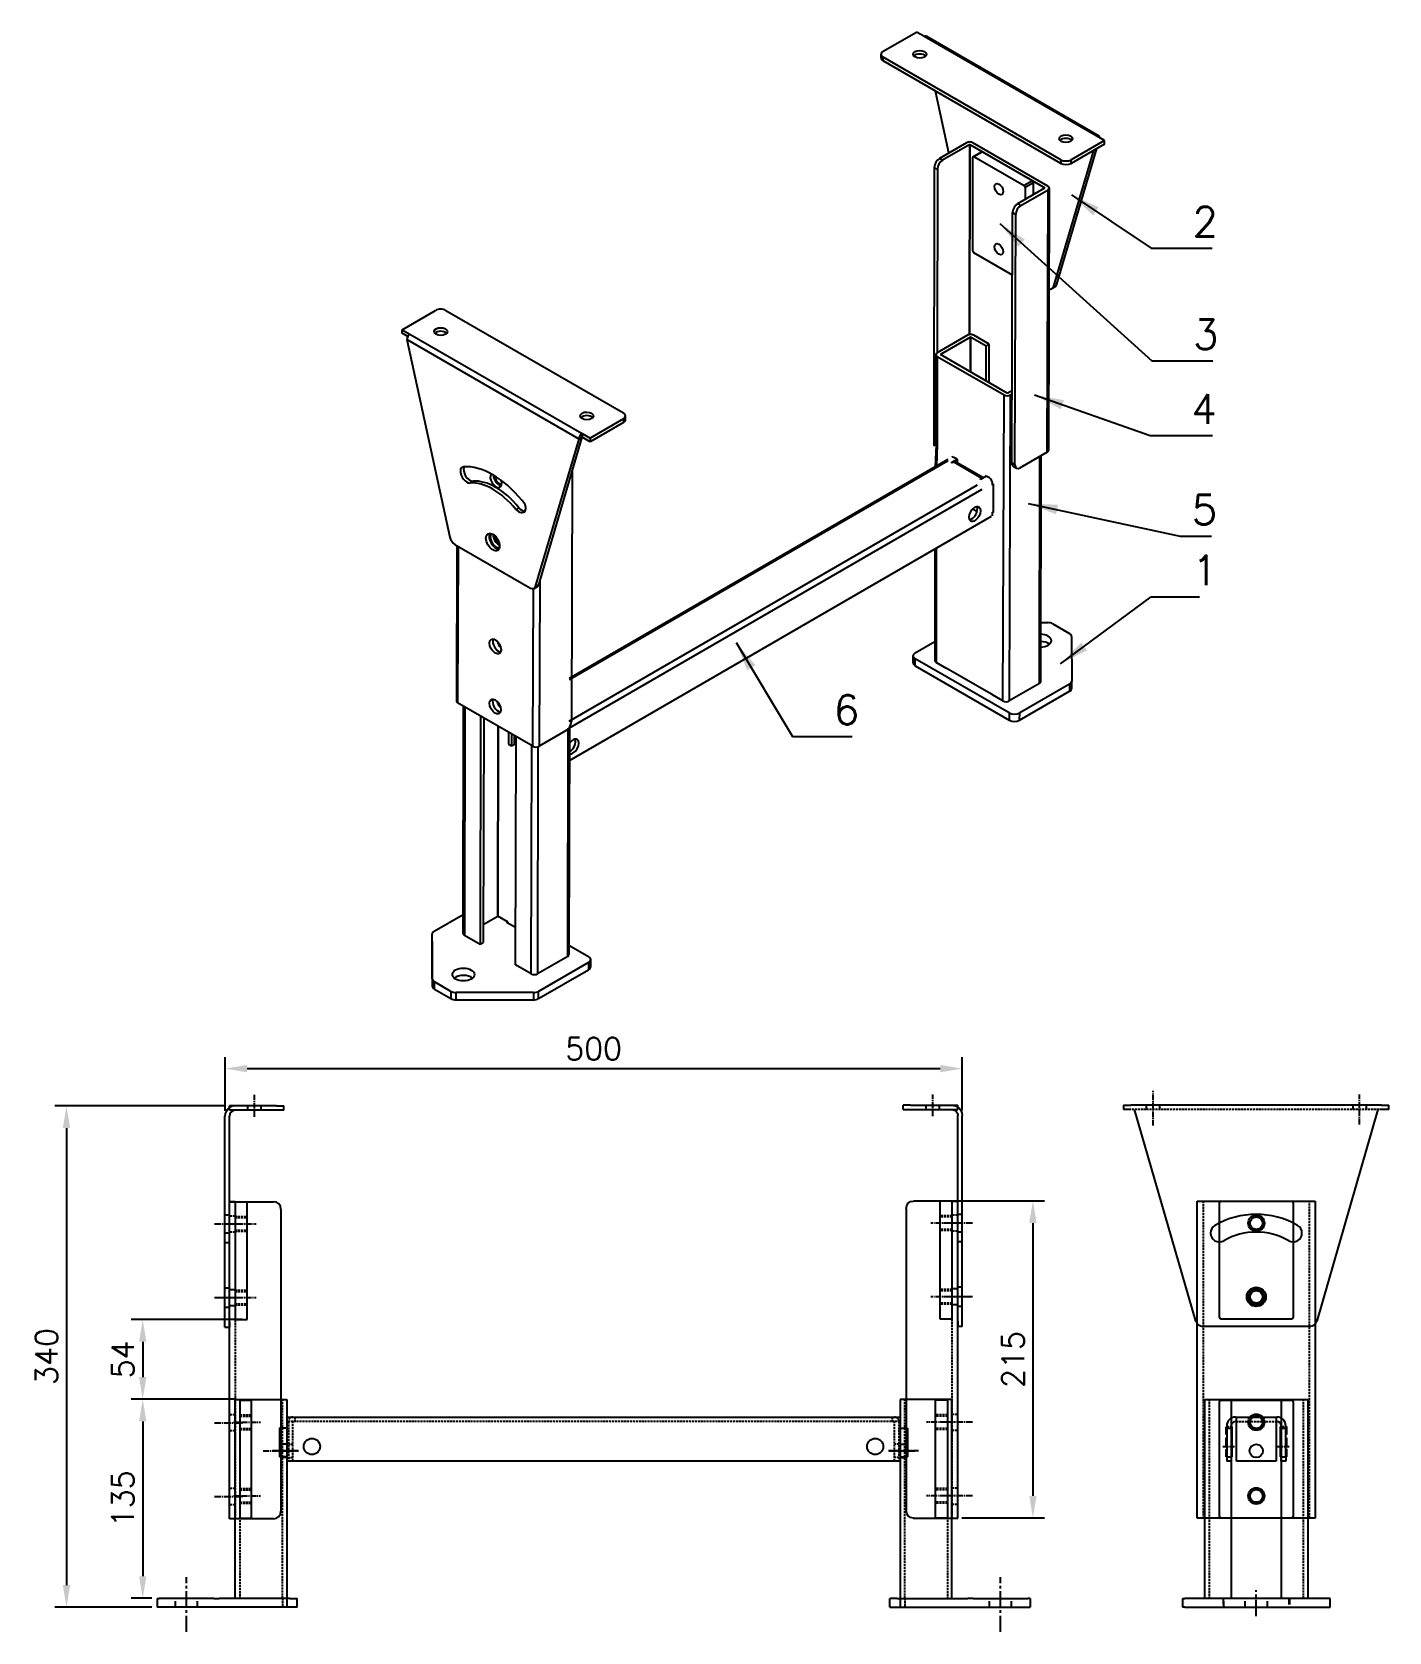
# Model space of a CAD drawing. Extents: x 123 to 1043, y 849 to 1934.
import ezdxf

# ---------------------------------------------------------------- set-up
doc = ezdxf.new("R2010")
doc.units = 0
doc.header["$LTSCALE"] = 0.2
doc.linetypes.add('Aslijn', pattern=[28.575, 19.05, -3.175, 3.175, -3.175])
doc.linetypes.add('Streeplijn', pattern=[10, 7, -3])
doc.layers.get('0').update_dxf_attribs({"linetype": 'CONTINUOUS'})
doc.layers.get('Defpoints').update_dxf_attribs({"linetype": 'CONTINUOUS'})
for name, color, linetype in [('70VOL', 5, 'CONTINUOUS'), ('draadlat', 212, 'CONTINUOUS'), ('dwarsprofiel', 42, 'CONTINUOUS'), ('pootbeen', 75, 'CONTINUOUS'), ('scharnierplaat', 232, 'CONTINUOUS'), ('schuif', 180, 'CONTINUOUS')]:
    doc.layers.add(name, color=color, linetype=linetype)
doc.styles.add('ROMANS', font='romans.shx')
doc.dimstyles.new('1_OP_06$0', dxfattribs={"dimscale": 6, "dimtxt": 2.5, "dimasz": 2.5, "dimexe": 1.3, "dimexo": 0.6, "dimgap": 1, "dimtad": 1, "dimdec": 1, "dimdsep": 46, "dimtxsty": 'ROMANS', "dimcen": -1.5, "dimclrd": 150, "dimclre": 150, "dimclrt": 5, "dimadec": 0, "dimazin": 0, "dimtfac": 1, "dimtdec": 1, "dimtmove": 0, "dimatfit": 3, "dimfxl": 0, "dimtolj": 1, "dimtzin": 0, "dimarcsym": 0})
doc.dimstyles.new('1_OP_08$7', dxfattribs={"dimscale": 8, "dimtxt": 2.5, "dimasz": 2.5, "dimexe": 1.3, "dimexo": 0.6, "dimgap": 1, "dimtad": 1, "dimdec": 1, "dimdsep": 46, "dimtxsty": 'ROMANS', "dimcen": -1.5, "dimclrd": 150, "dimclre": 150, "dimclrt": 5, "dimadec": 0, "dimazin": 0, "dimtfac": 1, "dimtdec": 1, "dimtmove": 0, "dimatfit": 3, "dimfxl": 0, "dimtolj": 1, "dimtzin": 0, "dimarcsym": 0})

# ---------------------------------------------------------------- blocks, each defined once
blk = doc.blocks.new('A$C4EBF2C44')
at = {"linetype": 'Aslijn'}
for p, q in [((20, 136.3), (20, 159.8)), ((160, 136.9), (160, 157.4))]:
    blk.add_line(p, q, dxfattribs=at)
for p, q in [((0, 150), (5, 150)), ((0, 150), (0, 147)), ((5, 147), (0, 147)), ((175, 150), (5, 150)), ((49, 3.6), (7.5, 147)), ((172.5, 147), (131, 3.6)), ((172.5, 147), (172.5, 147)), ((175, 150), (180, 150)), ((180, 147), (175, 147)), ((180, 147), (180, 150)), ((126.2, 0), (53.8, 0))]:
    blk.add_line(p, q)
at = {"linetype": 'Streeplijn'}
blk.add_line((175, 147), (5, 147), dxfattribs=at)
at = {"linetype": 'Streeplijn', "ltscale": 3.628447}
for p, q in [((15.5, 147), (15.5, 150)), ((24.5, 147), (24.5, 150)), ((155.5, 150), (155.5, 147)), ((164.5, 150), (164.5, 147))]:
    blk.add_line(p, q, dxfattribs=at)
blk.add_circle((90, 20), 6.5)
for centre, radius, start, end in [((90, 20), 56, 60, 120), ((65, 63.3), 6, 120, 300), ((115, 63.3), 6, 240, 60), ((90, 20), 44, 60, 120), ((53.8, 5), 5, 196.1254, 270), ((126.2, 5), 5, 270, 343.8746)]:
    blk.add_arc(centre, radius, start, end)
blk = doc.blocks.new('90040215A')
for p, q in [((13, 325), (9, 325)), ((9, 110), (9, 325)), ((9, 325), (39, 325)), ((44, 320), (44, 115)), ((13, 110), (9, 110)), ((39, 110), (13, 110))]:
    blk.add_line(p, q)
at = {"linetype": 'Streeplijn', "ltscale": 1.142718}
for p, q in [((9, 315.5), (13, 315.5)), ((9, 304.5), (13, 304.5)), ((13, 180.5), (9, 180.5)), ((13, 169.5), (9, 169.5)), ((13, 130.5), (9, 130.5)), ((13, 119.5), (9, 119.5))]:
    blk.add_line(p, q, dxfattribs=at)
at = {"linetype": 'Streeplijn'}
blk.add_line((13, 325), (13, 110), dxfattribs=at)
at = {"linetype": 'Aslijn', "ltscale": 1.142718}
for p, q in [((-1, 310), (18.6, 310)), ((-1, 260), (18.6, 260)), ((-1, 175), (18.6, 175)), ((-1, 125), (18.6, 125))]:
    blk.add_line(p, q, dxfattribs=at)
at = {"ltscale": 1.142718}
for p, q in [((9, 265.5), (13, 265.5)), ((9, 254.5), (13, 254.5))]:
    blk.add_line(p, q, dxfattribs=at)
for centre, start, end in [((39, 320), 0, 90), ((39, 115), 270, 0)]:
    blk.add_arc(centre, 5, start, end)
blk = doc.blocks.new('pootbeen 135a')
for p, q in [((53, 422.8), (53, 557.8)), ((88, 557.8), (88, 416.8)), ((0, 422.8), (1.5, 422.8)), ((0, 422.8), (0, 416.8)), ((95, 416.8), (0, 416.8)), ((38.5, 422.8), (1.5, 422.8)), ((38.5, 422.8), (42.1, 422.8)), ((90, 422.8), (42.1, 422.8)), ((90, 422.8), (95, 422.8)), ((95, 416.8), (95, 422.8))]:
    blk.add_line(p, q)
at = {"ltscale": 3.870205}
blk.add_line((53, 557.8), (88, 557.8), dxfattribs=at)
at = {"linetype": 'Streeplijn'}
for p, q in [((56, 557.8), (56, 422.8)), ((85, 422.8), (85, 557.8)), ((85, 422.8), (85, 416.8))]:
    blk.add_line(p, q, dxfattribs=at)
at = {"linetype": 'Aslijn', "ltscale": 1.142718}
blk.add_line((95.6, 522.8), (78.1, 522.8), dxfattribs=at)
at = {"ltscale": 1.142718}
for p, q in [((88, 527.3), (85, 527.3)), ((88, 518.3), (85, 518.3))]:
    blk.add_line(p, q, dxfattribs=at)
at = {"linetype": 'Aslijn', "ltscale": 2.902758}
blk.add_line((20, 400), (20, 437.2), dxfattribs=at)
at = {"linetype": 'Streeplijn', "ltscale": 2.902758}
for p, q in [((12.5, 416.8), (12.5, 422.8)), ((27.5, 416.8), (27.5, 422.8))]:
    blk.add_line(p, q, dxfattribs=at)
blk = doc.blocks.new('90-09-0500A')
for p, q in [((16, 22.5), (11, 22.5)), ((11, 22.5), (11, 3)), ((16, 30), (432, 30)), ((16, 30), (16, 22.5)), ((432, 30), (432, 22.5)), ((432, 22.5), (437, 22.5)), ((437, 22.5), (437, 3)), ((16, 3), (11, 3)), ((16, 3), (16, 0)), ((432, 0), (16, 0)), ((432, 3), (432, 0)), ((432, 3), (437, 3))]:
    blk.add_line(p, q)
at = {"linetype": 'Streeplijn'}
for p, q in [((432, 27), (16, 27)), ((17, 27), (17, 0)), ((20, 0), (20, 27)), ((21.5, 30), (21.5, 27)), ((426.5, 30), (426.5, 27)), ((428, 0), (428, 27)), ((431, 27), (431, 0)), ((17, 11.5), (20, 11.5)), ((431, 11.5), (428, 11.5)), ((17, 2.5), (20, 2.5)), ((431, 2.5), (428, 2.5))]:
    blk.add_line(p, q, dxfattribs=at)
at = {"linetype": 'Aslijn'}
for p, q in [((0, 7), (24, 7)), ((444.3, 7), (424, 7))]:
    blk.add_line(p, q, dxfattribs=at)
for centre in [(33, 10), (415, 10), (415, 10)]:
    blk.add_circle(centre, 5.5)
at = {"linetype": 'Streeplijn'}
for centre, start, end in [((20, 27), 90, 180), ((428, 27), 0, 90)]:
    blk.add_arc(centre, 3, start, end, dxfattribs=at)
blk = doc.blocks.new('A$C334307B7')
at = {"ltscale": 3.59389}
for p, q in [((0, 1), (0, 79)), ((50, 79), (50, 1))]:
    blk.add_line(p, q, dxfattribs=at)
blk.add_line((1, 80), (49, 80))
at = {"ltscale": 3.572625}
blk.add_line((49, 0), (1, 0), dxfattribs=at)
for centre in [(25, 65), (25, 15)]:
    blk.add_circle(centre, 4.25)
at = {"ltscale": 0.598278}
for centre, start, end in [((1, 79), 90, 180), ((49, 79), 0, 90), ((1, 1), 180, 270), ((49, 1), 270, 0)]:
    blk.add_arc(centre, 1, start, end, dxfattribs=at)
at = {"color": 3}
for centre in [(25, 65), (25, 15)]:
    blk.add_arc(centre, 5, 180, 90, dxfattribs=at)
blk = doc.blocks.new('pootbeen 135B')
for p, q in [((15, 412.1), (15, 547.1)), ((33, 547.1), (33, 412.1)), ((67, 412.1), (67, 547.1)), ((85, 547.1), (85, 412.1)), ((33, 528.6), (33.5, 528.6)), ((33.5, 528.6), (33.5, 508.1)), ((66.5, 508.1), (66.5, 528.6)), ((66.5, 528.6), (67, 528.6)), ((33.5, 508.1), (33, 508.1)), ((67, 508.1), (66.5, 508.1)), ((0, 412.1), (1.5, 412.1)), ((0, 412.1), (0, 406.1)), ((1.5, 406.1), (0, 406.1)), ((100, 412.1), (1.5, 412.1)), ((1.5, 406.1), (100, 406.1)), ((100, 406.1), (100, 412.1))]:
    blk.add_line(p, q)
at = {"ltscale": 3.655324}
blk.add_line((15, 547.1), (85, 547.1), dxfattribs=at)
at = {"linetype": 'Streeplijn'}
for p, q in [((18, 547.1), (18, 412.1)), ((82, 412.1), (82, 547.1))]:
    blk.add_line(p, q, dxfattribs=at)
at = {"linetype": 'Streeplijn', "ltscale": 3.789711}
for p, q in [((29.5, 508.1), (29.5, 528.6)), ((70.5, 528.6), (70.5, 508.1))]:
    blk.add_line(p, q, dxfattribs=at)
at = {"linetype": 'Streeplijn', "ltscale": 1.333188}
for p, q in [((29.5, 528.6), (33, 528.6)), ((67, 528.6), (70.5, 528.6))]:
    blk.add_line(p, q, dxfattribs=at)
at = {"linetype": 'Streeplijn', "ltscale": 0.19037}
for p, q in [((30, 508.1), (29.5, 508.1)), ((70.5, 508.1), (70, 508.1))]:
    blk.add_line(p, q, dxfattribs=at)
at = {"linetype": 'Streeplijn', "ltscale": 1.142718}
for p, q in [((30, 508.1), (33, 508.1)), ((67, 508.1), (70, 508.1))]:
    blk.add_line(p, q, dxfattribs=at)
at = {"linetype": 'Aslijn', "ltscale": 2.902758}
blk.add_line((50, 400), (50, 417.6), dxfattribs=at)
at = {"linetype": 'Streeplijn', "ltscale": 2.902758}
for p, q in [((27.5, 412.1), (27.5, 406.1)), ((28, 406.1), (28, 412.1)), ((42.5, 406.1), (42.5, 412.1)), ((57.5, 406.1), (57.5, 412.1)), ((72, 412.1), (72, 406.1)), ((72.5, 412.1), (72.5, 406.1))]:
    blk.add_line(p, q, dxfattribs=at)
at = {"ltscale": 3.419731}
blk.add_circle((50, 512.1), 4.5, dxfattribs=at)
at = {"ltscale": 0.000498378}
for centre, start, end in [((33, 529.1), 90, 180), ((67, 529.1), 0, 90)]:
    blk.add_arc(centre, 0.001, start, end, dxfattribs=at)
blk = doc.blocks.new('A$C72246AC3')
at = {"ltscale": 3.620644}
blk.add_line((4.2, 80), (4.2, 0), dxfattribs=at)
at = {"ltscale": 3.870343}
for p, q in [((4.2, 80), (12.2, 80)), ((4.2, 0), (12.2, 0))]:
    blk.add_line(p, q, dxfattribs=at)
at = {"ltscale": 3.59389}
blk.add_line((12.2, 0), (12.2, 80), dxfattribs=at)
at = {"linetype": 'Streeplijn'}
for p, q in [((4.2, 70), (12.2, 70)), ((4.2, 69.2), (12.2, 69.2)), ((4.2, 60.7), (12.2, 60.7)), ((4.2, 60), (12.2, 60)), ((4.2, 20), (12.2, 20)), ((4.2, 19.2), (12.2, 19.2)), ((4.2, 10.7), (12.2, 10.7)), ((4.2, 10), (12.2, 10))]:
    blk.add_line(p, q, dxfattribs=at)
at = {"linetype": 'Aslijn'}
for p, q in [((0, 65), (18.4, 65)), ((0, 15), (18.4, 15))]:
    blk.add_line(p, q, dxfattribs=at)
blk = doc.blocks.new('A$C764925F4')
at = {"linetype": 'Aslijn'}
for p, q in [((24.4, 142.6), (24.4, 157.4)), ((0, 20), (14.2, 20))]:
    blk.add_line(p, q, dxfattribs=at)
for p, q in [((4.4, 3.6), (4.4, 143.1)), ((7.4, 147), (7.4, 150)), ((39.4, 150), (7.4, 150)), ((39.4, 147), (7.4, 147)), ((7.4, 3.6), (7.4, 143.1)), ((39.4, 150), (44.4, 150)), ((44.4, 147), (39.4, 147)), ((44.4, 147), (44.4, 150)), ((4.4, 0), (4.4, 3.6)), ((4.4, 0), (7.4, 0)), ((7.4, 3.6), (7.4, 0))]:
    blk.add_line(p, q)
at = {"linetype": 'Streeplijn', "ltscale": 3.628447}
for p, q in [((19.9, 147), (19.9, 150)), ((28.9, 147), (28.9, 150)), ((4.4, 76), (7.4, 76)), ((4.4, 64), (7.4, 64)), ((4.4, 57.3), (7.4, 57.3)), ((4.4, 26.5), (7.4, 26.5)), ((4.4, 13.5), (7.4, 13.5))]:
    blk.add_line(p, q, dxfattribs=at)
for radius, start in [(6.9, 124.4174), (3.9, 90)]:
    blk.add_arc((11.3, 143.1), radius, start, 180)
at = {"linetype": 'Streeplijn'}
blk.add_arc((11.3, 143.1), 6.9, 90, 124.4174, dxfattribs=at)
blk = doc.blocks.new('A$C03F00B1E')
at = {"ltscale": 3.628286}
for p, q in [((2.6, 24), (2.6, 0)), ((5.6, 24), (5.6, 0)), ((39.6, 0), (39.6, 24)), ((42.6, 3), (42.6, 24))]:
    blk.add_line(p, q, dxfattribs=at)
for p, q in [((2.6, 22.5), (5.6, 22.5)), ((39.6, 22.5), (42.6, 22.5)), ((2.6, 3), (5.6, 3)), ((39.6, 3), (42.6, 3))]:
    blk.add_line(p, q)
at = {"ltscale": 3.732117}
for p, q in [((8.6, 30), (36.6, 30)), ((36.1, 0), (9.1, 0))]:
    blk.add_line(p, q, dxfattribs=at)
at = {"ltscale": 1.142337}
for p, q in [((8.6, 27), (9.1, 27)), ((36.1, 27), (36.6, 27))]:
    blk.add_line(p, q, dxfattribs=at)
at = {"ltscale": 3.731979}
for p, q in [((9.1, 0), (9.1, 30)), ((36.1, 30), (36.1, 0))]:
    blk.add_line(p, q, dxfattribs=at)
at = {"linetype": 'Streeplijn'}
blk.add_line((9.1, 27), (36.1, 27), dxfattribs=at)
at = {"ltscale": 0.19037}
blk.add_line((36.1, 30), (36.6, 30), dxfattribs=at)
at = {"linetype": 'Aslijn'}
for p, q in [((0, 10), (7.9, 10)), ((37, 10), (44.9, 10))]:
    blk.add_line(p, q, dxfattribs=at)
at = {"ltscale": 1.142718}
for p, q in [((5.6, 0), (2.6, 0)), ((42.6, 0), (39.6, 0)), ((42.6, 3), (42.6, 0))]:
    blk.add_line(p, q, dxfattribs=at)
blk.add_circle((22.6, 7), 4.5)
at = {"ltscale": 3.628286}
for centre, radius, start, end in [((8.6, 24), 6, 90, 180), ((8.6, 24), 3, 90, 180), ((36.6, 24), 6, 0, 90), ((36.6, 24), 3, 0, 90)]:
    blk.add_arc(centre, radius, start, end, dxfattribs=at)
blk = doc.blocks.new('90040215B')
for p, q in [((-1, 110), (-1, 325)), ((79, 325), (79, 110)), ((79, 110), (-1, 110))]:
    blk.add_line(p, q)
at = {"ltscale": 3.666539}
blk.add_line((-1, 325), (79, 325), dxfattribs=at)
at = {"linetype": 'Streeplijn'}
for p, q in [((3, 325), (3, 110)), ((75, 110), (75, 325))]:
    blk.add_line(p, q, dxfattribs=at)
for centre in [(39, 310), (39, 260), (39, 175), (39, 125)]:
    blk.add_circle(centre, 5.5)
blk = doc.blocks.new('*D17')
at = {"layer": '70VOL', "color": 150, "lineweight": -2}
for p, q in [((254.5, 1205.8), (138.8, 1205.8)), ((146.6, 1190.8), (146.6, 880.8)), ((204.5, 865.8), (138.8, 865.8))]:
    blk.add_line(p, q, dxfattribs=at)
at = {"layer": '70VOL', "color": 150}
for points in [[(144.1, 1190.8), (149.1, 1190.8), (146.6, 1205.8)], [(144.1, 880.8), (149.1, 880.8), (146.6, 865.8)]]:
    blk.add_solid(points, dxfattribs=at)
at = {"layer": 'Defpoints', "color": 0}
for p in [(258.1, 1205.8), (146.6, 865.8), (208.1, 865.8)]:
    blk.add_point(p, dxfattribs=at)
at = {"layer": '70VOL', "color": 5, "insert": (133.1, 1035.8), "char_height": 15, "attachment_point": 5, "rotation": 90, "style": 'ROMANS'}
blk.add_mtext('\\A1;340', dxfattribs=at)
blk = doc.blocks.new('*D18')
at = {"layer": '70VOL', "color": 150, "lineweight": -2}
for p, q in [((265.5, 1060.8), (190.5, 1060.8)), ((198.3, 1045.8), (198.3, 1021.8)), ((260.5, 1006.8), (190.5, 1006.8))]:
    blk.add_line(p, q, dxfattribs=at)
at = {"layer": '70VOL', "color": 150}
for points in [[(195.8, 1045.8), (200.8, 1045.8), (198.3, 1060.8)], [(195.8, 1021.8), (200.8, 1021.8), (198.3, 1006.8)]]:
    blk.add_solid(points, dxfattribs=at)
at = {"layer": 'Defpoints', "color": 0}
for p in [(269.1, 1060.8), (198.3, 1006.8), (264.1, 1006.8)]:
    blk.add_point(p, dxfattribs=at)
at = {"layer": '70VOL', "color": 5, "insert": (184.8, 1033.8), "char_height": 15, "attachment_point": 5, "rotation": 90, "style": 'ROMANS'}
blk.add_mtext('\\A1;54', dxfattribs=at)
blk = doc.blocks.new('*D19')
at = {"layer": '70VOL', "color": 150, "lineweight": -2}
for p, q in [((257.5, 1006.8), (190.5, 1006.8)), ((198.3, 991.8), (198.3, 886.8)), ((204.5, 871.8), (190.5, 871.8))]:
    blk.add_line(p, q, dxfattribs=at)
at = {"layer": '70VOL', "color": 150}
for points in [[(195.8, 991.8), (200.8, 991.8), (198.3, 1006.8)], [(195.8, 886.8), (200.8, 886.8), (198.3, 871.8)]]:
    blk.add_solid(points, dxfattribs=at)
at = {"layer": 'Defpoints', "color": 0}
for p in [(261.1, 1006.8), (198.3, 871.8), (208.1, 871.8)]:
    blk.add_point(p, dxfattribs=at)
at = {"layer": '70VOL', "color": 5, "insert": (184.8, 939.3), "char_height": 15, "attachment_point": 5, "rotation": 90, "style": 'ROMANS'}
blk.add_mtext('\\A1;135', dxfattribs=at)
blk = doc.blocks.new('*D20')
at = {"layer": '70VOL', "color": 150, "lineweight": -2}
for p, q in [((750.7, 1141.3), (809.8, 1141.3)), ((802, 1126.3), (802, 941.3)), ((753.7, 926.3), (809.8, 926.3))]:
    blk.add_line(p, q, dxfattribs=at)
at = {"layer": '70VOL', "color": 150}
for points in [[(799.5, 1126.3), (804.5, 1126.3), (802, 1141.3)], [(799.5, 941.3), (804.5, 941.3), (802, 926.3)]]:
    blk.add_solid(points, dxfattribs=at)
at = {"layer": 'Defpoints', "color": 0}
for p in [(747.1, 1141.3), (750.1, 926.3), (802, 926.3)]:
    blk.add_point(p, dxfattribs=at)
at = {"layer": '70VOL', "color": 5, "insert": (788.5, 1033.8), "char_height": 15, "attachment_point": 5, "rotation": 90, "style": 'ROMANS'}
blk.add_mtext('\\A1;215', dxfattribs=at)
blk = doc.blocks.new('*D21')
at = {"layer": '70VOL', "color": 150, "lineweight": -2}
for p, q in [((254.1, 1202.5), (254.1, 1238.9)), ((754.1, 1203), (754.1, 1238.9)), ((269.1, 1231.1), (739.1, 1231.1))]:
    blk.add_line(p, q, dxfattribs=at)
at = {"layer": '70VOL', "color": 150}
for points in [[(269.1, 1233.6), (269.1, 1228.6), (254.1, 1231.1)], [(739.1, 1233.6), (739.1, 1228.6), (754.1, 1231.1)]]:
    blk.add_solid(points, dxfattribs=at)
at = {"layer": 'Defpoints', "color": 0}
for p in [(754.1, 1231.1), (254.1, 1198.9), (754.1, 1199.4)]:
    blk.add_point(p, dxfattribs=at)
at = {"layer": '70VOL', "color": 5, "insert": (504.1, 1244.6), "char_height": 15, "attachment_point": 5, "style": 'ROMANS'}
blk.add_mtext('\\A1;500', dxfattribs=at)

msp = doc.modelspace()

# ---------------------------------------------------------------- linework, layer by layer
at = {"layer": '70VOL'}
for p, q in [((700.47, 1921.18), (723.07, 1934.26)), ((728.38, 1931.2), (723.07, 1934.26)), ((728.38, 1931.2), (728.38, 1931.2)), ((845.2, 1863.75), (728.38, 1931.2)), ((728.38, 1931.2), (728.38, 1931.2)), ((729.88, 1931.35), (846.7, 1863.9)), ((699.01, 1916.7), (699.01, 1919.14)), ((700.48, 1914.65), (700.48, 1917.09)), ((820.85, 1847.6), (700.48, 1917.09)), ((820.84, 1845.15), (700.48, 1914.65)), ((745.07, 1852.24), (735.92, 1894.19)), ((757, 1859.15), (738.64, 1848.52)), ((759.13, 1857.92), (740.77, 1847.3)), ((758.98, 1729), (759.13, 1857.92)), ((759.13, 1857.92), (758.98, 1729)), ((759.13, 1857.92), (810.1, 1828.49)), ((812.22, 1829.72), (761.25, 1859.15)), ((850.51, 1858.23), (827.91, 1845.15)), ((850.51, 1860.68), (827.92, 1847.6)), ((845.21, 1863.75), (845.2, 1863.75)), ((850.51, 1860.68), (845.2, 1863.75)), ((845.2, 1863.75), (845.21, 1863.75)), ((845.21, 1863.75), (845.21, 1863.75)), ((847.32, 1862.53), (847.32, 1862.53)), ((847.32, 1862.53), (847.32, 1862.53)), ((850.51, 1858.23), (850.51, 1860.68)), ((740.77, 1847.3), (738.64, 1848.52)), ((761.19, 1785.7), (761.27, 1849.34)), ((761.47, 1849.8), (767.12, 1853.07)), ((761.97, 1849.75), (767.62, 1853.02)), ((761.97, 1849.75), (795.96, 1830.13)), ((801.61, 1833.4), (767.62, 1853.02)), ((843.02, 1853.9), (815.72, 1761.25)), ((845.14, 1855.13), (817.84, 1762.47)), ((820.85, 1847.6), (820.84, 1845.15)), ((827.91, 1845.15), (827.92, 1847.6)), ((735.11, 1842.4), (734.91, 1653.45)), ((735.11, 1842.4), (737.23, 1841.17)), ((737.23, 1841.17), (737.09, 1716.69)), ((791.74, 1817.86), (810.1, 1828.49)), ((793.87, 1816.64), (812.23, 1827.27)), ((801.61, 1833.4), (795.96, 1830.13)), ((796.67, 1828.9), (796.66, 1820.71)), ((796.67, 1828.9), (802.32, 1832.17)), ((802.31, 1823.98), (802.32, 1832.17)), ((810.1, 1828.49), (810.1, 1828.49)), ((811.7, 1649.21), (812.23, 1827.27)), ((813.1, 1828.49), (812.58, 1650.44)), ((793.87, 1816.64), (791.74, 1817.86)), ((787.69, 1641.85), (788.21, 1811.74)), ((788.21, 1811.74), (790.33, 1810.51)), ((789.81, 1640.62), (790.33, 1810.51)), ((788.16, 1769.31), (761.9, 1784.47)), ((816.94, 1761.24), (814.83, 1760.02)), ((817.84, 1762.47), (815.72, 1761.25)), ((374.21, 1732.33), (396.81, 1745.41)), ((403.88, 1745.41), (524.24, 1675.92)), ((374.21, 1729.88), (374.21, 1732.33)), ((374.21, 1732.33), (379.52, 1729.26)), ((378.02, 1727.68), (374.21, 1729.88)), ((379.52, 1729.26), (496.35, 1661.81)), ((379.52, 1729.26), (379.52, 1729.26)), ((379.52, 1729.26), (379.52, 1729.26)), ((379.52, 1729.26), (379.52, 1729.26)), ((757.57, 1728.54), (737.1, 1716.69)), ((759.7, 1727.32), (739.22, 1715.46)), ((759.7, 1727.32), (759.67, 1703.65)), ((759.67, 1703.66), (759.7, 1727.32)), ((770.32, 1721.19), (759.7, 1727.32)), ((772.44, 1722.41), (761.82, 1728.54)), ((377.4, 1725.59), (406.62, 1591.64)), ((494.22, 1658.14), (377.4, 1725.59)), ((736.22, 1715.47), (736.16, 1654.18)), ((784.53, 1689.3), (739.22, 1715.46)), ((739.22, 1715.46), (739.22, 1715.46)), ((770.29, 1697.52), (770.32, 1721.19)), ((770.32, 1721.19), (772.44, 1722.41)), ((772.41, 1696.3), (772.44, 1722.41)), ((737.1, 1714.24), (737.05, 1654.69)), ((737.1, 1714.24), (782.41, 1688.08)), ((781.68, 1480.51), (782.41, 1688.08)), ((784.53, 1689.3), (788.07, 1691.35)), ((786.66, 1688.08), (785.93, 1480.51)), ((786.66, 1688.08), (788.07, 1688.9)), ((524.25, 1671.83), (501.66, 1658.75)), ((524.25, 1671.83), (524.25, 1669.38)), ((525.71, 1671.42), (525.71, 1673.87)), ((496.34, 1659.37), (496.35, 1661.82)), ((496.35, 1661.81), (496.34, 1659.37)), ((496.34, 1659.37), (496.35, 1661.81)), ((496.35, 1661.81), (496.35, 1661.82)), ((496.35, 1661.82), (501.66, 1658.75)), ((496.35, 1661.81), (496.35, 1661.81)), ((524.25, 1669.38), (501.65, 1656.3)), ((464.74, 1558.09), (494.22, 1658.14)), ((466.86, 1559.31), (496.34, 1659.37)), ((496.34, 1659.37), (494.22, 1658.14)), ((501.65, 1656.3), (496.34, 1659.37)), ((496.34, 1659.37), (496.34, 1659.37)), ((496.34, 1659.37), (496.34, 1659.37)), ((501.66, 1658.75), (501.65, 1656.3)), ((737.05, 1654.69), (734.91, 1653.45)), ((736.32, 1654.27), (735.64, 1639.32)), ((737.05, 1654.69), (736.52, 1639.83)), ((744.33, 1643.33), (487.58, 1494.72)), ((744.32, 1644.35), (487.59, 1495.74)), ((746.65, 1642.22), (750.53, 1644.47)), ((747, 1642.01), (746.65, 1642.22)), ((748.06, 1642.63), (747, 1642.01)), ((767.18, 1631.59), (748.06, 1642.63)), ((750.53, 1644.47), (748.41, 1645.69)), ((768.41, 1631.89), (749.56, 1642.78)), ((750.53, 1644.47), (750.53, 1642.22)), ((789.81, 1640.62), (787.69, 1641.85)), ((788.72, 1639.56), (790.84, 1638.34)), ((811.7, 1649.21), (793.34, 1638.59)), ((806.41, 1492.36), (806.75, 1646.35)), ((807.28, 1493.59), (807.62, 1646.85)), ((420.16, 1628.32), (422.27, 1629.55)), ((489.49, 1636.12), (488.97, 1466.48)), ((766.12, 1630.98), (767.18, 1631.59)), ((766.47, 1630.77), (766.12, 1630.98)), ((770.36, 1633.02), (766.47, 1630.77)), ((772.48, 1631.8), (770.36, 1633.02)), ((774.6, 1626.9), (774.6, 1628.12)), ((487.55, 1466.87), (764.43, 1627.14)), ((767.26, 1623.87), (487.55, 1461.96)), ((774.6, 1627.74), (774.96, 1627.53)), ((774.95, 1627.1), (774.6, 1626.9)), ((774.96, 1627.53), (774.93, 1608.33)), ((451.31, 1610.34), (453.43, 1611.56)), ((764.05, 1608.9), (761.11, 1610.6)), ((774.58, 1608.54), (774.93, 1608.74)), ((774.93, 1608.33), (774.58, 1608.54)), ((774.58, 1606.09), (774.58, 1608.54)), ((773.68, 1605.57), (487.52, 1439.93)), ((410.02, 1586.73), (461.34, 1557.1)), ((411.42, 1585.92), (410.98, 1480.39)), ((412.31, 1585.41), (411.86, 1479.16)), ((735.57, 1583.51), (735.49, 1507.9)), ((736.46, 1584.02), (736.37, 1506.67)), ((462.83, 1449.73), (463.28, 1556.65)), ((463.85, 1556.85), (465.97, 1558.08)), ((466.86, 1559.31), (464.74, 1558.09)), ((467.53, 1561.59), (467.08, 1449.73)), ((807.33, 1533.65), (812.02, 1533.65)), ((815.56, 1532.8), (826.79, 1526.32)), ((722.21, 1513.21), (735.5, 1520.9)), ((828.26, 1524.28), (828.32, 1493.97)), ((720.75, 1506.28), (720.75, 1511.17)), ((722.22, 1504.23), (722.22, 1509.12)), ((785.95, 1472.33), (722.22, 1509.12)), ((722.22, 1504.23), (785.94, 1467.44)), ((743.45, 1502.58), (736.37, 1506.67)), ((774.96, 1484.39), (743.1, 1502.79)), ((806.41, 1492.36), (785.93, 1480.51)), ((793.01, 1467.44), (826.86, 1487.03)), ((826.86, 1491.93), (793.02, 1472.33)), ((826.86, 1491.93), (826.86, 1487.03)), ((828.32, 1489.07), (828.32, 1493.96)), ((462.83, 1449.73), (411.86, 1479.16)), ((415.58, 1322.73), (415.92, 1476.82)), ((416.81, 1476.31), (416.47, 1321.5)), ((781.68, 1480.51), (774.6, 1484.6)), ((427.43, 1470.18), (427.09, 1315.36)), ((429.54, 1468.95), (429.2, 1316.59)), ((785.95, 1472.33), (785.94, 1467.44)), ((793.01, 1467.44), (793.02, 1472.33)), ((439.06, 1334.58), (439.37, 1463.28)), ((439.38, 1463.28), (439.06, 1334.58)), ((446.29, 1459.28), (446.28, 1451.25)), ((448.42, 1458.06), (448.41, 1450.02)), ((450.18, 1457.04), (450.17, 1450.64)), ((451.16, 1301.47), (451.5, 1456.28)), ((485.44, 1460.36), (467.08, 1449.73)), ((486.5, 1307.19), (486.84, 1461.51)), ((487.72, 1462.64), (487.38, 1308.41)), ((446.28, 1451.25), (448.41, 1450.02)), ((448.41, 1450.02), (450.17, 1451.05)), ((450.17, 1450.64), (449.82, 1450.84)), ((461.78, 1295.34), (462.12, 1450.15)), ((466.36, 1449.43), (466.02, 1295.34)), ((396, 1324.39), (415.6, 1335.73)), ((429.22, 1328.88), (439.06, 1334.58)), ((446.14, 1330.49), (439.06, 1334.58)), ((445.08, 1330.29), (445.79, 1330.69)), ((451.19, 1326.76), (445.08, 1330.29)), ((446.14, 1329.67), (446.14, 1330.49)), ((394.54, 1317.45), (394.54, 1322.35)), ((394.54, 1317.45), (394.54, 1322.34)), ((394.61, 1292.04), (394.54, 1322.34)), ((394.54, 1317.45), (394.6, 1287.14)), ((427.09, 1315.36), (416.47, 1321.5)), ((429.2, 1316.59), (427.09, 1315.36)), ((487.38, 1314.84), (500.64, 1307.19)), ((486.5, 1307.19), (466.02, 1295.34)), ((500.65, 1303.1), (466.8, 1283.51)), ((500.65, 1303.1), (500.65, 1298.21)), ((502.11, 1300.24), (502.11, 1305.14)), ((394.61, 1292.04), (394.6, 1287.14)), ((461.78, 1295.34), (451.16, 1301.47)), ((466.8, 1278.61), (500.65, 1298.21)), ((396.07, 1285.1), (396.08, 1289.99)), ((396.07, 1285.1), (407.3, 1278.61)), ((407.31, 1283.51), (396.08, 1289.99)), ((407.31, 1283.51), (407.3, 1278.61)), ((410.84, 1277.77), (410.84, 1282.66)), ((463.27, 1282.66), (410.84, 1282.66)), ((463.27, 1282.66), (463.27, 1277.77)), ((466.8, 1278.61), (466.8, 1283.51)), ((410.84, 1277.77), (463.27, 1277.77))]:
    msp.add_line(p, q, dxfattribs=at)
msp.add_arc((496.34, 1659.37), 0.000816, 210.06401, 201.80141, dxfattribs=at)
for centre, major_axis, ratio, start_param, end_param in [((704.01, 1919.14), (-5, 0.01), 0.5780931, -0.7834645, 0.7873319), ((728.38, 1928.75), (1.5, 2.6), 0.5758617, 0, 0.7853982), ((704.01, 1916.69), (-5, 0.01), 0.5780931, 0, 0.7873319), ((725.23, 1916.69), (-4.5, 0.01), 0.5780931, 3.631445, 5.793333), ((759.13, 1857.92), (-3, 0), 0.5780931, 3.9289245, 5.4997209), ((824.35, 1859.46), (-4.5, 0.01), 0.5780931, 3.631445, 5.793333), ((845.2, 1861.3), (1.5, 2.6), 0.5758617, -0.7853982, 0.7853982), ((738.64, 1844.44), (2.5, 4.33), 0.5758617, 0.7853982, 2.3561945), ((740.76, 1843.22), (2.5, 4.33), 0.5758617, 0.7853982, 2.3561945), ((761.97, 1848.93), (-0.501, 0.865), 0.5780931, -0.7873319, 0.7834645), ((767.62, 1852.2), (-0.501, 0.865), 0.5780931, -0.7873319, 0), ((824.37, 1847.2), (-5, 0.01), 0.5780931, 0.7873319, 2.3581282), ((824.38, 1849.65), (-5, 0.01), 0.5780931, 0.7873319, 2.3581282), ((795.96, 1829.31), (-0.501, 0.865), 0.5780931, 3.9250571, 5.4958534), ((801.61, 1832.58), (-0.501, 0.865), 0.5780931, 3.9250571, 5.4958534), ((810.1, 1828.49), (-3, 0), 0.5780931, 2.3581282, 3.9289245), ((791.74, 1813.78), (2.5, 4.33), 0.5758617, 0.7853982, 2.3561945), ((793.86, 1812.56), (2.5, 4.33), 0.5758617, 0.7853982, 2.3561945), ((761.9, 1785.29), (-0.501, 0.865), 0.5780931, 0.7834645, 2.3542608), ((812.32, 1764.34), (-2.5, 4.33), 0.5780931, 2.5565687, 3.6436156), ((814.44, 1765.57), (-2.5, 4.33), 0.5780931, 3.1415927, 3.6436156), ((400.35, 1743.36), (-5, 0.01), 0.5780931, 3.9289245, 5.4997209), ((379.52, 1726.81), (1.5, 2.6), 0.5758617, 0.7853982, 2.3561945), ((400.38, 1728.65), (-4.5, 0.01), 0.5780931, 3.631445, 5.793333), ((759.7, 1727.32), (-3, 0), 0.5780931, 3.9289245, 5.4997209), ((739.22, 1715.46), (-3, 0), 0.5780931, -0.7834645, 0.7873319), ((784.53, 1689.3), (-3, 0), 0.5780931, 0.7873319, 2.3581282), ((499.5, 1671.43), (-4.5, 0.01), 0.5780931, 3.631445, 5.793333), ((520.71, 1673.87), (-5, 0.01), 0.5780931, 2.3581282, 3.9289245), ((520.71, 1671.43), (-5, 0.01), 0.5780931, 2.3581282, 3.1415927), ((496.34, 1659.37), (1.5, 2.6), 0.5758617, 0.7853982, 2.3561945), ((809.58, 1650.44), (-3, 0), 0.5780931, 2.3581282, 3.1415927), ((418.04, 1633.79), (-3.23, 5.16), 0.5634388, -0.3280841, 2.8135086), ((420.15, 1635.01), (-3.01, 5.19), 0.5780931, 0.3535412, 2.8778596), ((435.7, 1588.24), (-28.05, 48.47), 0.5780931, -1.3109306, -0.2637331), ((748.41, 1643.24), (-1.5, 2.6), 0.5780931, -0.7873319, 0), ((748.06, 1640.18), (1.5, 2.6), 0.5758617, 0, 0.7853982), ((791.22, 1643.89), (2.5, 4.33), 0.5758617, 2.3561945, 3.1415927), ((793.34, 1642.67), (2.5, 4.33), 0.5758617, 2.3561945, 3.9269908), ((435.7, 1588.24), (-22.04, 38.08), 0.5780931, -1.3109306, -0.2637331), ((437.82, 1589.46), (-22.04, 38.08), 0.5780931, -1.3109306, -0.2637331), ((437.86, 1630.26), (-2.76, 4.76), 0.5780931, 0.2117148, 4.3841554), ((439.98, 1631.49), (-2.76, 4.76), 0.5780931, 0.7838336, 2.746438), ((439.98, 1631.49), (-2.1, 3.62), 0.5780931, 0.7902891, 2.9938805), ((767.17, 1629.14), (1.5, 2.6), 0.5758617, 0.198646, 0.7853982), ((772.48, 1629.35), (-1.5, 2.6), 0.5780931, 3.9250571, 5.4958534), ((453.44, 1613.35), (-3.84, 4.35), 0.6257944, 1.7176136, 4.8592062), ((455.56, 1614.58), (-3.01, 5.19), 0.5780931, 1.830662, 2.7809542), ((760.46, 1608.53), (2.75, 4.76), 0.5758617, 3.5391736, 5.8856043), ((410.02, 1590.81), (-2.5, 4.33), 0.5780931, 1.0649059, 2.3542608), ((437.82, 1589.46), (-3.26, 5.63), 0.5780931, 0.3317813, 2.8098113), ((437.82, 1589.46), (-2.76, 4.76), 0.5780931, 0.127671, 3.0139216), ((439.93, 1590.69), (-2.76, 4.76), 0.5780931, 0.6959159, 2.4456767), ((439.93, 1590.69), (-2.1, 3.62), 0.5780931, 0.7244728, 2.4171199), ((461.34, 1561.18), (-2.5, 4.33), 0.5780931, 2.3542608, 3.6436156), ((463.46, 1562.41), (-2.5, 4.33), 0.5780931, 3.1415927, 3.6436156), ((812.03, 1530.76), (-5, 0.01), 0.5780931, 3.9289245, 4.7143227), ((439.52, 1518.71), (-2.76, 4.76), 0.5780931, 0.3951547, 2.746438), ((441.64, 1519.94), (-2.1, 3.62), 0.5780931, 0.9825373, 2.1590553), ((807.05, 1521.39), (-7.5, 0.01), 0.5780931, 1.6060227, 4.6771626), ((807.04, 1516.49), (-7.5, 0.01), 0.5780931, 3.7415348, 4.6771626), ((823.26, 1524.28), (-5, 0.01), 0.5780931, 3.1435264, 3.9289245), ((725.75, 1511.17), (-5, 0.01), 0.5780931, -0.7834645, 0.7873319), ((725.75, 1506.27), (-5, 0.01), 0.5780931, 0, 0.7873319), ((738.49, 1507.9), (-3, 0), 0.5780931, 0, 0.7873319), ((804.28, 1493.59), (-3, 0), 0.5780931, 2.3581282, 3.1415927), ((823.32, 1493.97), (-5, 0.01), 0.5780931, 2.3581282, 3.1435264), ((823.32, 1489.07), (-5, 0.01), 0.5780931, 2.3581282, 3.1415927), ((413.98, 1480.39), (-3, 0), 0.5780931, 0, 0.7873319), ((439.48, 1477.91), (-2.76, 4.76), 0.5780931, 0.3951547, 2.746438), ((441.6, 1479.14), (-2.1, 3.62), 0.5780931, 0.9825373, 2.1590553), ((783.8, 1481.74), (-3, 0), 0.5780931, 0.7873319, 2.3581282), ((485.44, 1464.44), (2.5, 4.33), 0.5758617, 3.9269908, 5.4977871), ((789.47, 1469.48), (-5, 0.01), 0.5780931, 0.7873319, 2.3581282), ((789.48, 1474.38), (-5, 0.01), 0.5780931, 0.7873319, 2.3581282), ((490.15, 1449.6), (2.75, 4.76), 0.5758617, 3.1883107, 7.8072636), ((488.02, 1450.83), (2.75, 4.76), 0.5758617, 3.8009126, 5.8856043), ((464.95, 1450.96), (-3, 0), 0.5780931, 0.7873319, 2.3581282), ((399.54, 1322.34), (-5, 0.01), 0.5780931, -0.7834645, 0.0019337), ((418.58, 1322.72), (-3, 0), 0.5780931, 0, 0.7873319), ((484.37, 1308.42), (-3, 0), 0.5780931, 2.3581282, 3.1415927), ((497.11, 1305.15), (-5, 0.01), 0.5780931, 2.3581282, 3.9289245), ((399.61, 1292.04), (-5, 0.01), 0.5780931, 0.0019337, 0.7873319), ((415.81, 1290.03), (-7.5, 0.01), 0.5780931, 3.7415348, 5.6832432), ((463.9, 1296.56), (-3, 0), 0.5780931, 0.7873319, 2.3581282), ((497.11, 1300.25), (-5, 0.01), 0.5780931, 2.3581282, 3.1415927), ((399.6, 1287.14), (-5, 0.01), 0.5780931, 0.0019337, 0.7873319), ((410.84, 1285.55), (-5, 0.01), 0.5780931, 0.7873319, 1.57273), ((463.26, 1285.55), (-5, 0.01), 0.5780931, 1.57273, 2.3581282), ((410.83, 1280.66), (-5, 0.01), 0.5780931, 0.7873319, 1.57273), ((463.26, 1280.66), (-5, 0.01), 0.5780931, 1.57273, 2.3581282)]:
    msp.add_ellipse(centre, major_axis=major_axis, ratio=ratio, start_param=start_param, end_param=end_param, dxfattribs=at)
for centre, major_axis, ratio in [((725.23, 1919.14), (-4.5, 0.01), 0.5780931), ((824.35, 1861.91), (-4.5, 0.01), 0.5780931), ((778.95, 1827.7), (2.1, -3.62), 0.5780931), ((778.91, 1786.9), (2.1, -3.62), 0.5780931), ((400.38, 1731.1), (4.5, -0.01), 0.5780931), ((499.5, 1673.87), (4.5, -0.01), 0.5780931), ((762.58, 1607.3), (-2.75, -4.76), 0.5758617), ((435.7, 1588.24), (-3.26, 5.63), 0.5780931), ((437.41, 1517.49), (-2.76, 4.76), 0.5780931), ((437.36, 1476.69), (-2.76, 4.76), 0.5780931), ((415.82, 1294.93), (-7.5, 0.01), 0.5780931)]:
    msp.add_ellipse(centre, major_axis=major_axis, ratio=ratio, dxfattribs=at)

# ---------------------------------------------------------------- block references
at = {"layer": 'draadlat'}
for name, p in [('A$C72246AC3', (256.88, 1060.8)), ('A$C334307B7', (928.48, 1061.25)), ('A$C72246AC3', (259.88, 926.25)), ('A$C334307B7', (928.48, 926.25))]:
    msp.add_blockref(name, p, dxfattribs=at)
at = {"layer": 'draadlat', "xscale": -1}
for p in [(751.22, 1061.25), (748.22, 926.25)]:
    msp.add_blockref('A$C72246AC3', p, dxfattribs=at)
at = {"layer": 'dwarsprofiel'}
for name, p in [('90-09-0500A', (280.05, 964.75)), ('A$C03F00B1E', (930.86, 964.75))]:
    msp.add_blockref(name, p, dxfattribs=at)
at = {"layer": 'pootbeen'}
for name, p in [('pootbeen 135a', (208.05, 448.94)), ('pootbeen 135B', (903.48, 459.65))]:
    msp.add_blockref(name, p, dxfattribs=at)
at = {"layer": 'pootbeen', "xscale": -1}
msp.add_blockref('pootbeen 135a', (800.05, 448.94), dxfattribs=at)
at = {"layer": 'scharnierplaat'}
for name, p in [('A$C4EBF2C44', (863.48, 1056.25)), ('A$C764925F4', (249.66, 1055.8))]:
    msp.add_blockref(name, p, dxfattribs=at)
at = {"layer": 'scharnierplaat', "xscale": -1}
msp.add_blockref('A$C764925F4', (758.45, 1056.25), dxfattribs=at)
at = {"layer": 'schuif'}
for name, p in [('90040215A', (248.07, 815.8)), ('90040215B', (914.48, 816.25))]:
    msp.add_blockref(name, p, dxfattribs=at)
at = {"layer": 'schuif', "xscale": -1}
msp.add_blockref('90040215A', (760.03, 816.25), dxfattribs=at)

# ---------------------------------------------------------------- texts
at = {"layer": '70VOL', "color": 5, "char_height": 20, "attachment_point": 7, "style": 'ROMANS'}
for s, insert in [('\\A1;2', (910.29, 1795.61)), ('\\A1;3', (910.68, 1719.18)), ('\\A1;4', (909.49, 1668.53)), ('\\A1;5', (909.79, 1600.29)), ('\\A1;1', (910.13, 1559.14)), ('\\A1;6', (667.05, 1464.46))]:
    msp.add_mtext(s, dxfattribs=dict(at, insert=insert))

# ---------------------------------------------------------------- dimensions: what is measured, and where the dimension line sits
at = {"layer": '70VOL'}
dim = msp.add_linear_dim(base=(754.05, 1231.08), p1=(254.05, 1198.9), p2=(754.05, 1199.35), dimstyle='1_OP_06$0', dxfattribs=at)
dim.commit()
dim.dimension.update_dxf_attribs({"geometry": '*D21', "text_midpoint": (504.05, 1244.58)})
for base, p1, p2, picture, middle in [((146.5543, 865.7535), (258.0509, 1205.7955), (208.0509, 865.7535), '*D17', (133.0543, 1035.7745)), ((802.04, 926.25), (747.05, 1141.25), (750.05, 926.25), '*D20', (788.54, 1033.75)), ((198.3034, 1006.7535), (269.0509, 1060.7955), (264.0509, 1006.7535), '*D18', (184.8034, 1033.7745)), ((198.3, 871.75), (261.05, 1006.75), (208.05, 871.75), '*D19', (184.8, 939.25))]:
    dim = msp.add_linear_dim(base=base, p1=p1, p2=p2, angle=90, dimstyle='1_OP_06$0', dxfattribs=at)
    dim.commit()
    dim.dimension.update_dxf_attribs({"geometry": picture, "text_midpoint": middle})

# ---------------------------------------------------------------- leaders
at = {"layer": '70VOL', "annotation_type": 0, "has_hookline": 1, "hookline_direction": 0}
for points, text_width in [([(828.08, 1823.7), (882.29, 1787.61), (902.29, 1787.61)], 13.33), ([(779.51, 1804.4), (882.68, 1711.18), (902.68, 1711.18)], 13.33), ([(803.15, 1688.05), (881.49, 1660.53), (901.49, 1660.53)], 14.29), ([(798.82, 1614.51), (901.79, 1592.29)], 13.33), ([(820.6, 1505.59), (882.13, 1551.14), (902.13, 1551.14)], 4.76), ([(600.69, 1520.19), (639.05, 1456.46), (659.05, 1456.46)], 12.38)]:
    msp.add_leader(points, dimstyle='1_OP_08$7', override={"dimgap": 1, "dimtad": 1}, dxfattribs=dict(at, text_width=text_width))

doc.saveas('drawing.dxf')
